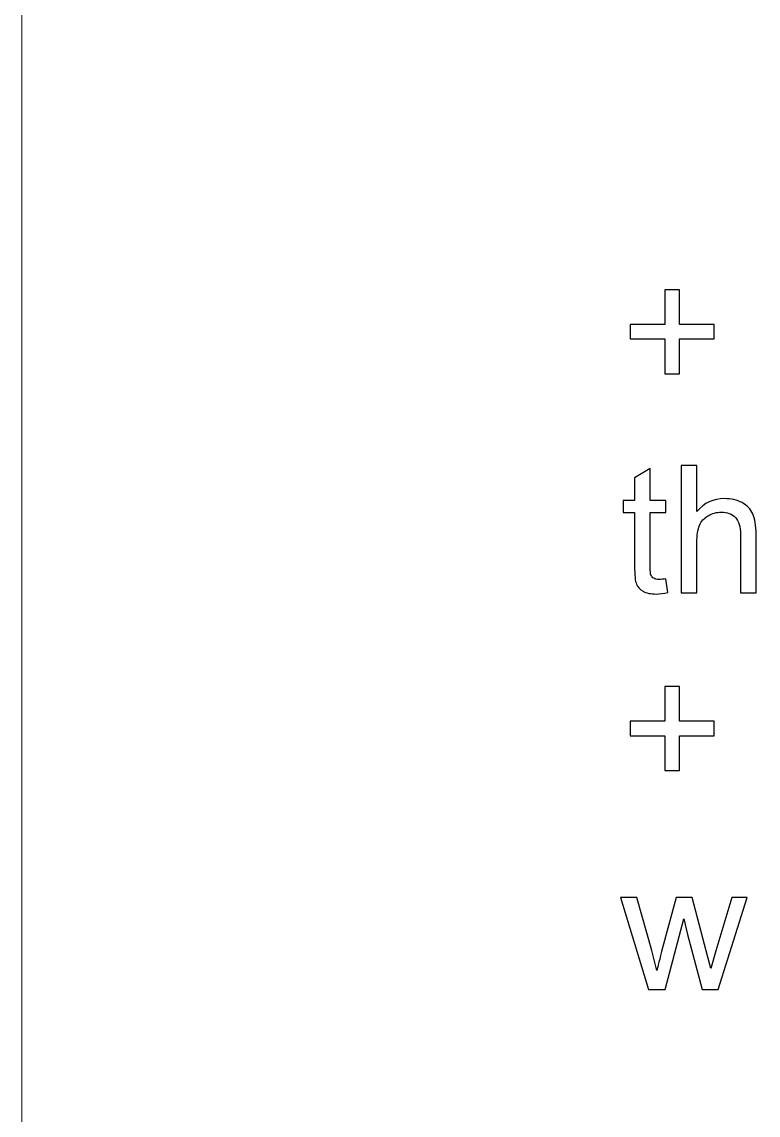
# Model space of a CAD drawing. Header units: millimetres. Extents: x -450 to 450, y -300 to 300.
# Drawn here: x -450 to -414.9, y -247.9 to -195.8 of the extents above; entities that cross this region are included whole.
import ezdxf

# ---------------------------------------------------------------- set-up
doc = ezdxf.new("R2010")
doc.units = ezdxf.units.MM
doc.header["$MEASUREMENT"] = 0
doc.layers.add('Layer 1', color=7, linetype='Continuous')

msp = doc.modelspace()

# ---------------------------------------------------------------- linework, layer by layer
at = {"layer": 'Layer 1', "color": 250, "lineweight": 20}
msp.add_lwpolyline([(-450, -300), (450, -300), (450, 300), (-450, 300), (-450, -300)], close=True, dxfattribs=at)
at = {"layer": 'Layer 1', "color": 250}
for points, knots in [([(-419.361, -212.5412), (-419.361, -212.5412), (-419.361, -210.8817), (-419.361, -210.8817), (-419.361, -210.8817), (-419.361, -210.8817), (-421.012, -210.8817), (-421.012, -210.8817), (-421.012, -210.8817), (-421.012, -210.8817), (-421.012, -210.1874), (-421.012, -210.1874), (-421.012, -210.1874), (-421.012, -210.1874), (-419.361, -210.1874), (-419.361, -210.1874), (-419.361, -210.1874), (-419.361, -210.1874), (-419.361, -208.5364), (-419.361, -208.5364), (-419.361, -208.5364), (-419.361, -208.5364), (-418.6582, -208.5364), (-418.6582, -208.5364), (-418.6582, -208.5364), (-418.6582, -208.5364), (-418.6582, -210.1874), (-418.6582, -210.1874), (-418.6582, -210.1874), (-418.6582, -210.1874), (-417.0072, -210.1874), (-417.0072, -210.1874), (-417.0072, -210.1874), (-417.0072, -210.1874), (-417.0072, -210.8817), (-417.0072, -210.8817), (-417.0072, -210.8817), (-417.0072, -210.8817), (-418.6582, -210.8817), (-418.6582, -210.8817), (-418.6582, -210.8817), (-418.6582, -210.8817), (-418.6582, -212.5412), (-418.6582, -212.5412), (-418.6582, -212.5412), (-418.6582, -212.5412), (-419.361, -212.5412), (-419.361, -212.5412)], [0, 0, 0, 0, 0.0769231, 0.0769231, 0.0769231, 0.0769231, 0.1538462, 0.1538462, 0.1538462, 0.1538462, 0.2307692, 0.2307692, 0.2307692, 0.2307692, 0.3076923, 0.3076923, 0.3076923, 0.3076923, 0.3846154, 0.3846154, 0.3846154, 0.3846154, 0.4615385, 0.4615385, 0.4615385, 0.4615385, 0.5384615, 0.5384615, 0.5384615, 0.5384615, 0.6153846, 0.6153846, 0.6153846, 0.6153846, 0.6923077, 0.6923077, 0.6923077, 0.6923077, 0.7692308, 0.7692308, 0.7692308, 0.7692308, 0.8461538, 0.8461538, 0.8461538, 0.8461538, 1, 1, 1, 1]), ([(-419.3102, -222.3174), (-419.3102, -222.3174), (-419.2086, -222.9749), (-419.2086, -222.9749), (-419.2086, -222.9749), (-419.4174, -223.0187), (-419.6051, -223.0413), (-419.7688, -223.0413), (-419.7688, -223.0413), (-420.0383, -223.0413), (-420.2471, -222.9989), (-420.3967, -222.9129), (-420.3967, -222.9129), (-420.5449, -222.8268), (-420.6493, -222.7153), (-420.71, -222.5756), (-420.71, -222.5756), (-420.7707, -222.4359), (-420.8003, -222.1424), (-420.8003, -221.6951), (-420.8003, -221.6951), (-420.8003, -221.6951), (-420.8003, -219.1635), (-420.8003, -219.1635), (-420.8003, -219.1635), (-420.8003, -219.1635), (-421.3506, -219.1635), (-421.3506, -219.1635), (-421.3506, -219.1635), (-421.3506, -219.1635), (-421.3506, -218.5878), (-421.3506, -218.5878), (-421.3506, -218.5878), (-421.3506, -218.5878), (-420.8003, -218.5878), (-420.8003, -218.5878), (-420.8003, -218.5878), (-420.8003, -218.5878), (-420.8003, -217.5012), (-420.8003, -217.5012), (-420.8003, -217.5012), (-420.8003, -217.5012), (-420.0552, -217.0539), (-420.0552, -217.0539), (-420.0552, -217.0539), (-420.0552, -217.0539), (-420.0552, -218.5878), (-420.0552, -218.5878), (-420.0552, -218.5878), (-420.0552, -218.5878), (-419.3102, -218.5878), (-419.3102, -218.5878), (-419.3102, -218.5878), (-419.3102, -218.5878), (-419.3102, -219.1635), (-419.3102, -219.1635), (-419.3102, -219.1635), (-419.3102, -219.1635), (-420.0552, -219.1635), (-420.0552, -219.1635), (-420.0552, -219.1635), (-420.0552, -219.1635), (-420.0552, -221.7374), (-420.0552, -221.7374), (-420.0552, -221.7374), (-420.0552, -221.9505), (-420.0425, -222.0874), (-420.0157, -222.148), (-420.0157, -222.148), (-419.9903, -222.2087), (-419.948, -222.2567), (-419.8887, -222.2934), (-419.8887, -222.2934), (-419.8294, -222.3287), (-419.7448, -222.347), (-419.6347, -222.347), (-419.6347, -222.347), (-419.5529, -222.347), (-419.4442, -222.3371), (-419.3102, -222.3174)], [0, 0, 0, 0, 0.047619, 0.047619, 0.047619, 0.047619, 0.0952381, 0.0952381, 0.0952381, 0.0952381, 0.1428571, 0.1428571, 0.1428571, 0.1428571, 0.1904762, 0.1904762, 0.1904762, 0.1904762, 0.2380952, 0.2380952, 0.2380952, 0.2380952, 0.2857143, 0.2857143, 0.2857143, 0.2857143, 0.3333333, 0.3333333, 0.3333333, 0.3333333, 0.3809524, 0.3809524, 0.3809524, 0.3809524, 0.4285714, 0.4285714, 0.4285714, 0.4285714, 0.4761905, 0.4761905, 0.4761905, 0.4761905, 0.5238095, 0.5238095, 0.5238095, 0.5238095, 0.5714286, 0.5714286, 0.5714286, 0.5714286, 0.6190476, 0.6190476, 0.6190476, 0.6190476, 0.6666667, 0.6666667, 0.6666667, 0.6666667, 0.7142857, 0.7142857, 0.7142857, 0.7142857, 0.7619048, 0.7619048, 0.7619048, 0.7619048, 0.8095238, 0.8095238, 0.8095238, 0.8095238, 0.8571429, 0.8571429, 0.8571429, 0.8571429, 0.9047619, 0.9047619, 0.9047619, 0.9047619, 1, 1, 1, 1]), ([(-418.575, -222.982), (-418.575, -222.982), (-418.575, -216.9198), (-418.575, -216.9198), (-418.575, -216.9198), (-418.575, -216.9198), (-417.8299, -216.9198), (-417.8299, -216.9198), (-417.8299, -216.9198), (-417.8299, -216.9198), (-417.8299, -219.1014), (-417.8299, -219.1014), (-417.8299, -219.1014), (-417.4842, -218.6964), (-417.0482, -218.4946), (-416.5204, -218.4946), (-416.5204, -218.4946), (-416.1973, -218.4946), (-415.9165, -218.5581), (-415.6766, -218.6866), (-415.6766, -218.6866), (-415.4381, -218.815), (-415.2673, -218.9914), (-415.1643, -219.2171), (-415.1643, -219.2171), (-415.0613, -219.4429), (-415.0105, -219.7717), (-415.0105, -220.2007), (-415.0105, -220.2007), (-415.0105, -220.2007), (-415.0105, -222.982), (-415.0105, -222.982), (-415.0105, -222.982), (-415.0105, -222.982), (-415.7556, -222.982), (-415.7556, -222.982), (-415.7556, -222.982), (-415.7556, -222.982), (-415.7556, -220.2035), (-415.7556, -220.2035), (-415.7556, -220.2035), (-415.7556, -219.8324), (-415.836, -219.5615), (-415.9955, -219.3921), (-415.9955, -219.3921), (-416.1563, -219.2228), (-416.3821, -219.1381), (-416.6756, -219.1381), (-416.6756, -219.1381), (-416.8944, -219.1381), (-417.1004, -219.1946), (-417.2937, -219.3089), (-417.2937, -219.3089), (-417.487, -219.4232), (-417.6239, -219.5784), (-417.7072, -219.7745), (-417.7072, -219.7745), (-417.789, -219.9693), (-417.8299, -220.2388), (-417.8299, -220.5831), (-417.8299, -220.5831), (-417.8299, -220.5831), (-417.8299, -222.982), (-417.8299, -222.982), (-417.8299, -222.982), (-417.8299, -222.982), (-418.575, -222.982), (-418.575, -222.982)], [0, 0, 0, 0, 0.0555556, 0.0555556, 0.0555556, 0.0555556, 0.1111111, 0.1111111, 0.1111111, 0.1111111, 0.1666667, 0.1666667, 0.1666667, 0.1666667, 0.2222222, 0.2222222, 0.2222222, 0.2222222, 0.2777778, 0.2777778, 0.2777778, 0.2777778, 0.3333333, 0.3333333, 0.3333333, 0.3333333, 0.3888889, 0.3888889, 0.3888889, 0.3888889, 0.4444444, 0.4444444, 0.4444444, 0.4444444, 0.5, 0.5, 0.5, 0.5, 0.5555556, 0.5555556, 0.5555556, 0.5555556, 0.6111111, 0.6111111, 0.6111111, 0.6111111, 0.6666667, 0.6666667, 0.6666667, 0.6666667, 0.7222222, 0.7222222, 0.7222222, 0.7222222, 0.7777778, 0.7777778, 0.7777778, 0.7777778, 0.8333333, 0.8333333, 0.8333333, 0.8333333, 0.8888889, 0.8888889, 0.8888889, 0.8888889, 1, 1, 1, 1]), ([(-419.361, -231.4586), (-419.361, -231.4586), (-419.361, -229.7991), (-419.361, -229.7991), (-419.361, -229.7991), (-419.361, -229.7991), (-421.012, -229.7991), (-421.012, -229.7991), (-421.012, -229.7991), (-421.012, -229.7991), (-421.012, -229.1048), (-421.012, -229.1048), (-421.012, -229.1048), (-421.012, -229.1048), (-419.361, -229.1048), (-419.361, -229.1048), (-419.361, -229.1048), (-419.361, -229.1048), (-419.361, -227.4538), (-419.361, -227.4538), (-419.361, -227.4538), (-419.361, -227.4538), (-418.6582, -227.4538), (-418.6582, -227.4538), (-418.6582, -227.4538), (-418.6582, -227.4538), (-418.6582, -229.1048), (-418.6582, -229.1048), (-418.6582, -229.1048), (-418.6582, -229.1048), (-417.0072, -229.1048), (-417.0072, -229.1048), (-417.0072, -229.1048), (-417.0072, -229.1048), (-417.0072, -229.7991), (-417.0072, -229.7991), (-417.0072, -229.7991), (-417.0072, -229.7991), (-418.6582, -229.7991), (-418.6582, -229.7991), (-418.6582, -229.7991), (-418.6582, -229.7991), (-418.6582, -231.4586), (-418.6582, -231.4586), (-418.6582, -231.4586), (-418.6582, -231.4586), (-419.361, -231.4586), (-419.361, -231.4586)], [0, 0, 0, 0, 0.0769231, 0.0769231, 0.0769231, 0.0769231, 0.1538462, 0.1538462, 0.1538462, 0.1538462, 0.2307692, 0.2307692, 0.2307692, 0.2307692, 0.3076923, 0.3076923, 0.3076923, 0.3076923, 0.3846154, 0.3846154, 0.3846154, 0.3846154, 0.4615385, 0.4615385, 0.4615385, 0.4615385, 0.5384615, 0.5384615, 0.5384615, 0.5384615, 0.6153846, 0.6153846, 0.6153846, 0.6153846, 0.6923077, 0.6923077, 0.6923077, 0.6923077, 0.7692308, 0.7692308, 0.7692308, 0.7692308, 0.8461538, 0.8461538, 0.8461538, 0.8461538, 1, 1, 1, 1]), ([(-420.1371, -241.8994), (-420.1371, -241.8994), (-421.4649, -237.5052), (-421.4649, -237.5052), (-421.4649, -237.5052), (-421.4649, -237.5052), (-420.686, -237.5052), (-420.686, -237.5052), (-420.686, -237.5052), (-420.686, -237.5052), (-419.9847, -240.041), (-419.9847, -240.041), (-419.9847, -240.041), (-419.9847, -240.041), (-419.7363, -240.985), (-419.7363, -240.985), (-419.7363, -240.985), (-419.7264, -240.9384), (-419.6502, -240.6365), (-419.5091, -240.0791), (-419.5091, -240.0791), (-419.5091, -240.0791), (-418.8134, -237.5052), (-418.8134, -237.5052), (-418.8134, -237.5052), (-418.8134, -237.5052), (-418.05, -237.5052), (-418.05, -237.5052), (-418.05, -237.5052), (-418.05, -237.5052), (-417.3882, -240.0565), (-417.3882, -240.0565), (-417.3882, -240.0565), (-417.3882, -240.0565), (-417.1723, -240.8933), (-417.1723, -240.8933), (-417.1723, -240.8933), (-417.1723, -240.8933), (-416.9197, -240.0452), (-416.9197, -240.0452), (-416.9197, -240.0452), (-416.9197, -240.0452), (-416.1605, -237.5052), (-416.1605, -237.5052), (-416.1605, -237.5052), (-416.1605, -237.5052), (-415.4366, -237.5052), (-415.4366, -237.5052), (-415.4366, -237.5052), (-415.4366, -237.5052), (-416.8153, -241.8994), (-416.8153, -241.8994), (-416.8153, -241.8994), (-416.8153, -241.8994), (-417.5858, -241.8994), (-417.5858, -241.8994), (-417.5858, -241.8994), (-417.5858, -241.8994), (-418.2829, -239.2705), (-418.2829, -239.2705), (-418.2829, -239.2705), (-418.2829, -239.2705), (-418.4593, -238.5184), (-418.4593, -238.5184), (-418.4593, -238.5184), (-418.4593, -238.5184), (-419.3483, -241.8994), (-419.3483, -241.8994), (-419.3483, -241.8994), (-419.3483, -241.8994), (-420.1371, -241.8994), (-420.1371, -241.8994)], [0, 0, 0, 0, 0.0526316, 0.0526316, 0.0526316, 0.0526316, 0.1052632, 0.1052632, 0.1052632, 0.1052632, 0.1578947, 0.1578947, 0.1578947, 0.1578947, 0.2105263, 0.2105263, 0.2105263, 0.2105263, 0.2631579, 0.2631579, 0.2631579, 0.2631579, 0.3157895, 0.3157895, 0.3157895, 0.3157895, 0.3684211, 0.3684211, 0.3684211, 0.3684211, 0.4210526, 0.4210526, 0.4210526, 0.4210526, 0.4736842, 0.4736842, 0.4736842, 0.4736842, 0.5263158, 0.5263158, 0.5263158, 0.5263158, 0.5789474, 0.5789474, 0.5789474, 0.5789474, 0.6315789, 0.6315789, 0.6315789, 0.6315789, 0.6842105, 0.6842105, 0.6842105, 0.6842105, 0.7368421, 0.7368421, 0.7368421, 0.7368421, 0.7894737, 0.7894737, 0.7894737, 0.7894737, 0.8421053, 0.8421053, 0.8421053, 0.8421053, 0.8947368, 0.8947368, 0.8947368, 0.8947368, 1, 1, 1, 1])]:
    msp.add_open_spline(points, degree=3, knots=knots, dxfattribs=at)

doc.saveas('drawing.dxf')
